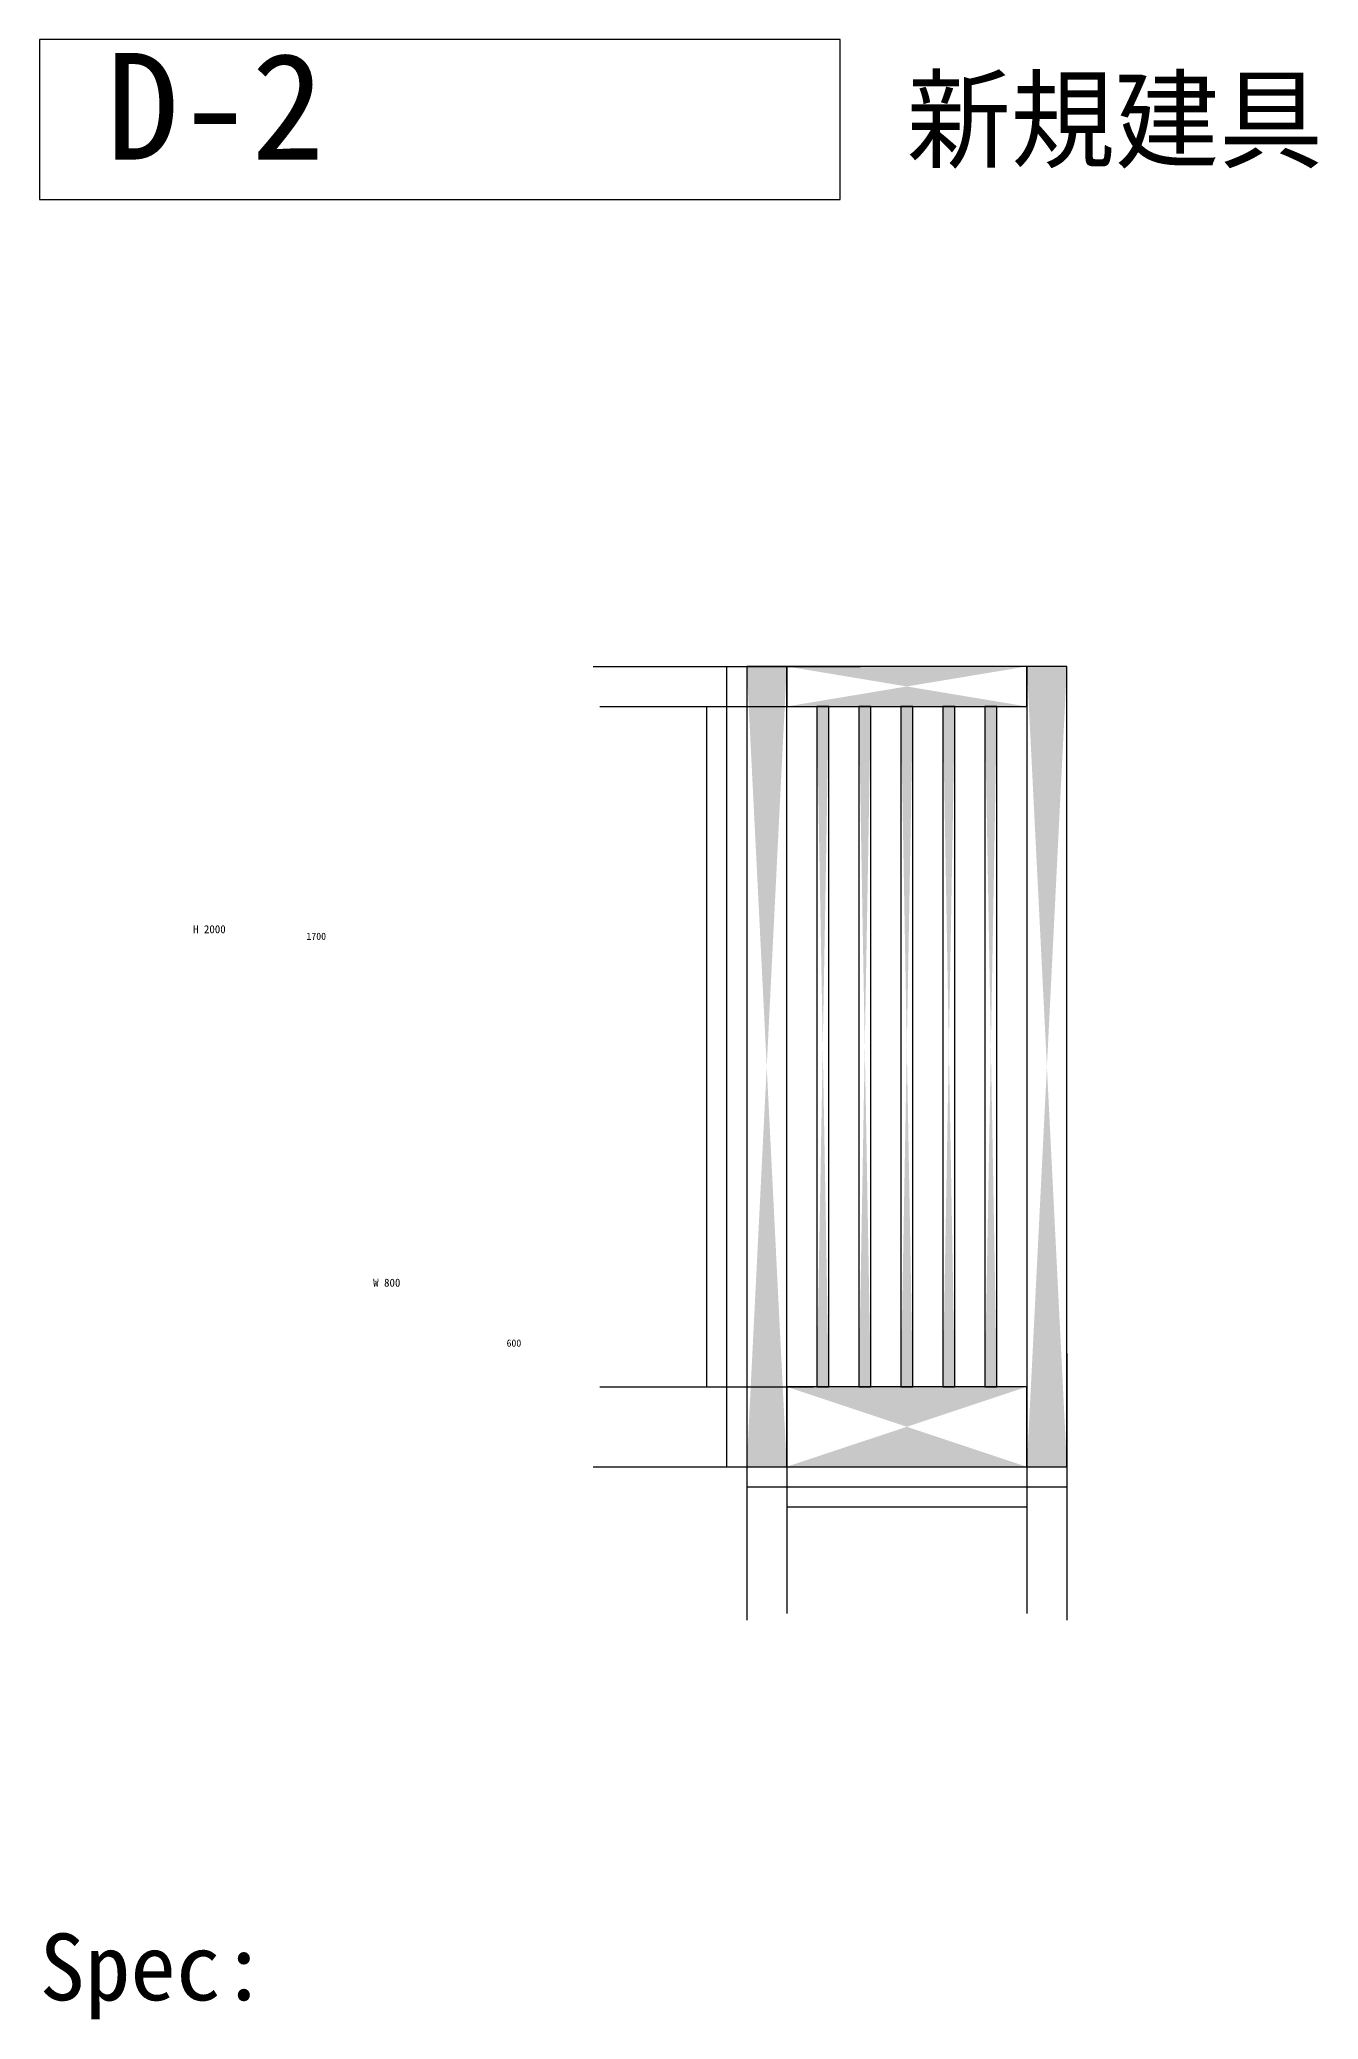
# Model space of a CAD drawing. Header units: millimetres. Extents: x 0 to 376, y -16 to 280.
# Drawn here: x 140 to 235.8, y -16.4 to 132 of the extents above; entities that cross this region are included whole.
import ezdxf

# ---------------------------------------------------------------- set-up
doc = ezdxf.new("R2010")
doc.units = ezdxf.units.MM
for name, color, linetype in [('0-2', 7, 'CONTINUOUS'), ('0-E', 7, 'CONTINUOUS'), ('8-0', 4, 'CONTINUOUS'), ('8-1', 7, 'CONTINUOUS'), ('8-F', 4, 'CONTINUOUS')]:
    doc.layers.add(name, color=color, linetype=linetype)

msp = doc.modelspace()

# ---------------------------------------------------------------- linework, layer by layer
at = {"layer": '0-2'}
for p, q in [((196, 85), (193, 85)), ((193, 85), (193, 25)), ((196, 25), (196, 85)), ((214, 85), (196, 85)), ((196, 85), (196, 82)), ((217, 85), (214, 85)), ((214, 85), (214, 25)), ((214, 82), (214, 85)), ((217, 25), (217, 85)), ((196, 82), (214, 82)), ((199.15, 82), (198.25, 82)), ((198.25, 82), (198.25, 31)), ((199.15, 31), (199.15, 82)), ((202.3, 82), (201.4, 82)), ((201.4, 82), (201.4, 31)), ((202.3, 31), (202.3, 82)), ((205.45, 82), (204.55, 82)), ((204.55, 82), (204.55, 31)), ((205.45, 31), (205.45, 82)), ((208.6, 82), (207.7, 82)), ((207.7, 82), (207.7, 31)), ((208.6, 31), (208.6, 82)), ((211.75, 82), (210.85, 82)), ((210.85, 82), (210.85, 31)), ((211.75, 31), (211.75, 82)), ((214, 31), (196, 31)), ((196, 31), (196, 25)), ((198.25, 31), (199.15, 31)), ((201.4, 31), (202.3, 31)), ((204.55, 31), (205.45, 31)), ((207.7, 31), (208.6, 31)), ((210.85, 31), (211.75, 31)), ((214, 25), (214, 31)), ((193, 25), (196, 25)), ((196, 25), (214, 25)), ((214, 25), (217, 25))]:
    msp.add_line(p, q, dxfattribs=at)
at = {"layer": '0-E', "color": 150}
for points in [[(193, 25), (196, 25), (196, 85), (193, 85)], [(196, 82), (214, 82), (214, 85), (196, 85)], [(214, 25), (217, 25), (217, 85), (214, 85)], [(196, 25), (214, 25), (214, 31), (196, 31)]]:
    msp.add_solid(points, dxfattribs=at)
at = {"layer": '0-E', "color": 180}
for points in [[(198.25, 31), (199.15, 31), (199.15, 82), (198.25, 82)], [(201.4, 31), (202.3, 31), (202.3, 82), (201.4, 82)], [(204.55, 31), (205.45, 31), (205.45, 82), (204.55, 82)], [(207.7, 31), (208.6, 31), (208.6, 82), (207.7, 82)], [(210.85, 31), (211.75, 31), (211.75, 82), (210.85, 82)]]:
    msp.add_solid(points, dxfattribs=at)
at = {"layer": '8-0'}
for p, q in [((200, 132), (140, 132)), ((140, 132), (140, 120)), ((200, 120), (200, 132)), ((140, 120), (200, 120))]:
    msp.add_line(p, q, dxfattribs=at)
at = {"layer": '8-1'}
for p, q in [((217, 85), (193, 85)), ((193, 85), (193, 25)), ((217, 25), (217, 85)), ((193, 25), (217, 25))]:
    msp.add_line(p, q, dxfattribs=at)
at = {"layer": '8-F'}
for p, q in [((181.5, 85), (201.5, 85)), ((191.5, 25), (191.5, 85)), ((182, 82), (198, 82)), ((190, 31), (190, 82)), ((193, 33.5), (193, 13.5)), ((217, 33.5), (217, 13.5)), ((182, 31), (198, 31)), ((196, 30), (196, 14)), ((214, 30), (214, 14)), ((181.5, 25), (201.5, 25)), ((193, 23.5), (217, 23.5)), ((196, 22), (214, 22))]:
    msp.add_line(p, q, dxfattribs=at)

# ---------------------------------------------------------------- texts
at = {"layer": '8-0'}
for s, height, p in [('D-2', 8, (145, 123)), ('新規建具', 6, (205, 123)), ('Spec:', 5, (140, -15))]:
    msp.add_text(s, height=height, dxfattribs=at).set_placement(p)
at = {"layer": '8-F'}
for s, height, p in [('H 2000', 0.6, (151.5, 65)), ('1700', 0.54, (160, 64.5)), ('W 800', 0.6, (165, 38.5)), ('600', 0.54, (175, 34))]:
    msp.add_text(s, height=height, dxfattribs=at).set_placement(p)

doc.saveas('drawing.dxf')
